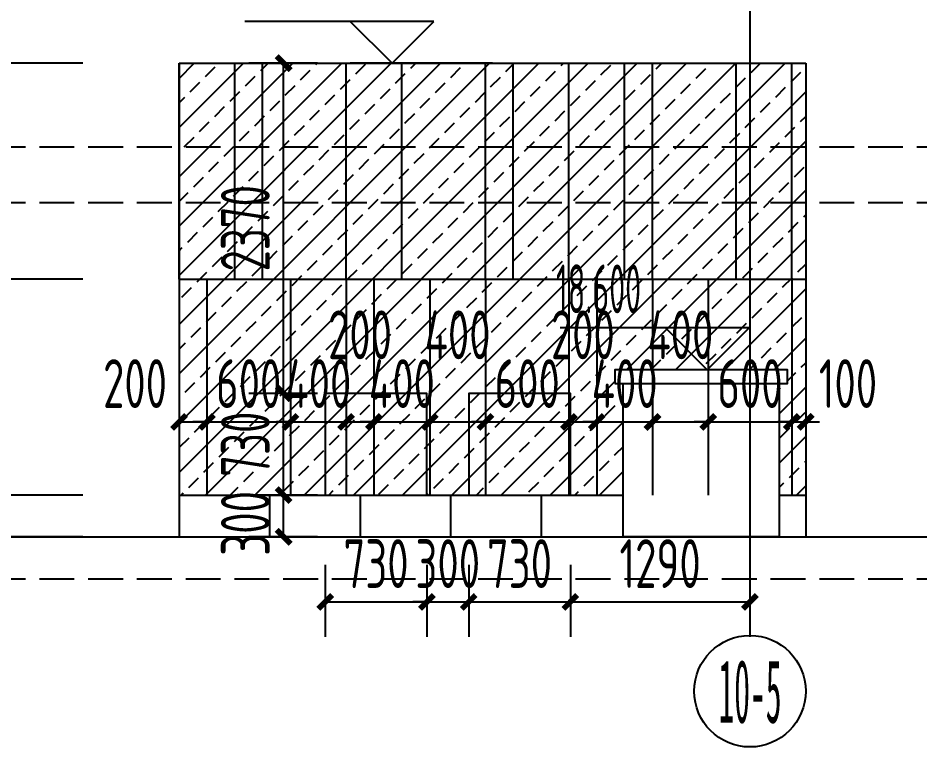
# Model space of a CAD drawing. Extents: x -863035 to 270371, y -8918 to 240488.
# Drawn here: x -44973 to -38496, y 127507 to 132738 of the extents above; entities that cross this region are included whole.
import ezdxf
from ezdxf.enums import TextEntityAlignment as Align

# ---------------------------------------------------------------- set-up
doc = ezdxf.new("R2010")
doc.units = 0
doc.header["$LTSCALE"] = 1000
doc.header["$MEASUREMENT"] = 0
doc.linetypes.add('109-34 轴网$0$L1$0$$AUDIT_BAD_LTYPE1', pattern=[0])
doc.linetypes.add('DASH', pattern=[0.35, 0.25, -0.1])
for name, color, linetype in [('01-标注_尺寸', 124, 'Continuous'), ('01-标注_标高', 200, 'Continuous'), ('01-标注_轴线坐标', 132, 'Continuous'), ('02-TEXT_标注', 130, 'Continuous'), ('02-TEXT_轴号', 7, 'Continuous'), ('05-填充_156', 156, 'Continuous'), ('A-C_窗', 140, 'Continuous'), ('A_AXIS-轴线', 36, 'Continuous'), ('AXIS_TEXT', 7, 'Continuous'), ('E-墙面分格', 146, 'Continuous'), ('E-立面轮廓', 241, 'Continuous')]:
    doc.layers.add(name, color=color, linetype=linetype)
doc.layers.add('04-不打印_辅助线', color=165, linetype='Continuous', plot=False)
doc.styles.add('_TCH_AXIS', font='STXIHEI.TTF')
doc.styles.add('_TCH_DIM', font='ROS1', dxfattribs={"width": 0.75, "bigfont": 'JD'})
doc.styles.add('_TCH_DIM_T3', font='ROS1', dxfattribs={"width": 0.75, "bigfont": 'JD'})
doc.styles.add('COMPLEX', font='COMPLEX')
doc.dimstyles.new('_TCH_ARCH&&100', dxfattribs={"dimtxt": 350, "dimasz": 100, "dimexe": 250, "dimexo": 300, "dimgap": 100, "dimtad": 1, "dimdec": 0, "dimzin": 0, "dimdsep": 46, "dimtxsty": '_TCH_DIM_T3', "dimblk": 'ARCHTICK', "dimcen": 0.09, "dimclrt": 7, "dimazin": 2, "dimtfac": 1, "dimtdec": 0, "dimtix": 1, "dimtmove": 2, "dimatfit": 3, "dimfxl": 0, "dimtolj": 1, "dimtzin": 0, "dimarcsym": 0})

# ---------------------------------------------------------------- blocks, each defined once
blk = doc.blocks.new('*U118')
at = {"layer": 'E-墙面分格'}
blk.add_line((0, 150), (0, -150), dxfattribs=at)
blk = doc.blocks.new('*U119')
at = {"layer": 'E-墙面分格', "color": 0, "linetype": 'ByBlock', "lineweight": -2, "transparency": 16777216}
for p in [(0, 0), (650, 0), (1300, 0), (1950, 0), (2600, 0), (3250, 0)]:
    blk.add_blockref('*U118', p, dxfattribs=at)
blk = doc.blocks.new('reatrfewa')
blk.add_wipeout([(-60, 1100), (0, 1100), (0, 0), (1120, 0), (1120, 1100), (1180, 1100), (1180, 1200), (-60, 1200)]).dxf.layer = 'A-C_窗'
at = {"layer": 'E-立面轮廓'}
for points in [[(-60, 1100), (1180, 1100), (1180, 1200), (-60, 1200)], [(0, 1100), (1120, 1100), (1120, 0), (0, 0)]]:
    blk.add_lwpolyline(points, close=True, dxfattribs=at)
blk = doc.blocks.new('_ArchTick')
at = {"color": 0, "linetype": 'ByBlock', "const_width": 0.4}
blk.add_lwpolyline([(-0.5, -0.5), (0.5, 0.5)], dxfattribs=at)
blk = doc.blocks.new('*D2450')
at = {"layer": '01-标注_尺寸', "color": 0, "linetype": '109-34 轴网$0$L1$0$$AUDIT_BAD_LTYPE1', "lineweight": -2, "transparency": 16777216}
for p, q in [((74061.4, 243779), (73192.2, 243779)), ((73442.2, 240379), (73442.2, 243779)), ((74061.4, 240379), (73192.2, 240379))]:
    blk.add_line(p, q, dxfattribs=at)
at = {"layer": 'Defpoints', "color": 0, "linetype": '109-34 轴网$0$L1$0$$AUDIT_BAD_LTYPE1', "transparency": 16777216}
for p in [(73442.2, 243779), (74361.4, 243779), (74361.4, 240379)]:
    blk.add_point(p, dxfattribs=at)
at = {"layer": '01-标注_尺寸', "color": 0, "linetype": '109-34 轴网$0$L1$0$$AUDIT_BAD_LTYPE1', "lineweight": -2, "transparency": 16777216, "xscale": 100, "yscale": 100, "zscale": 100}
for p, rotation in [((73442.2, 243779), 90), ((73442.2, 240379), 270)]:
    blk.add_blockref('_ArchTick', p, dxfattribs=dict(at, rotation=rotation))
at = {"layer": '01-标注_尺寸', "color": 7, "linetype": '109-34 轴网$0$L1$0$$AUDIT_BAD_LTYPE1', "transparency": 16777216, "insert": (73167.2, 242079), "char_height": 350, "attachment_point": 5, "rotation": 90, "style": '_TCH_DIM_T3'}
blk.add_mtext('\\A1;3400', dxfattribs=at)
blk = doc.blocks.new('*D2451')
at = {"layer": '01-标注_尺寸', "color": 0, "linetype": '109-34 轴网$0$L1$0$$AUDIT_BAD_LTYPE1', "lineweight": -2, "transparency": 16777216}
for p, q in [((74861.4, 240679), (73992.2, 240679)), ((74242.2, 240379), (74242.2, 240679)), ((74861.4, 240379), (73992.2, 240379))]:
    blk.add_line(p, q, dxfattribs=at)
at = {"layer": 'Defpoints', "color": 0, "linetype": '109-34 轴网$0$L1$0$$AUDIT_BAD_LTYPE1', "transparency": 16777216}
for p in [(74242.2, 240679), (75161.4, 240679), (75161.4, 240379)]:
    blk.add_point(p, dxfattribs=at)
at = {"layer": '01-标注_尺寸', "color": 0, "linetype": '109-34 轴网$0$L1$0$$AUDIT_BAD_LTYPE1', "lineweight": -2, "transparency": 16777216, "xscale": 100, "yscale": 100, "zscale": 100}
for p, rotation in [((74242.2, 240679), 90), ((74242.2, 240379), 270)]:
    blk.add_blockref('_ArchTick', p, dxfattribs=dict(at, rotation=rotation))
at = {"layer": '01-标注_尺寸', "color": 7, "linetype": '109-34 轴网$0$L1$0$$AUDIT_BAD_LTYPE1', "transparency": 16777216, "insert": (73967.2, 240063), "char_height": 350, "attachment_point": 5, "rotation": 90, "style": '_TCH_DIM_T3'}
blk.add_mtext('\\A1;300', dxfattribs=at)
blk = doc.blocks.new('*D2452')
at = {"layer": '01-标注_尺寸', "color": 0, "linetype": '109-34 轴网$0$L1$0$$AUDIT_BAD_LTYPE1', "lineweight": -2, "transparency": 16777216}
for p, q in [((74861.4, 242229), (73992.2, 242229)), ((74242.2, 240679), (74242.2, 242229)), ((74861.4, 240679), (73992.2, 240679))]:
    blk.add_line(p, q, dxfattribs=at)
at = {"layer": 'Defpoints', "color": 0, "linetype": '109-34 轴网$0$L1$0$$AUDIT_BAD_LTYPE1', "transparency": 16777216}
for p in [(74242.2, 242229), (75161.4, 242229), (75161.4, 240679)]:
    blk.add_point(p, dxfattribs=at)
at = {"layer": '01-标注_尺寸', "color": 0, "linetype": '109-34 轴网$0$L1$0$$AUDIT_BAD_LTYPE1', "lineweight": -2, "transparency": 16777216, "xscale": 100, "yscale": 100, "zscale": 100}
for p, rotation in [((74242.2, 242229), 90), ((74242.2, 240679), 270)]:
    blk.add_blockref('_ArchTick', p, dxfattribs=dict(at, rotation=rotation))
at = {"layer": '01-标注_尺寸', "color": 7, "linetype": '109-34 轴网$0$L1$0$$AUDIT_BAD_LTYPE1', "transparency": 16777216, "insert": (73967.2, 241454), "char_height": 350, "attachment_point": 5, "rotation": 90, "style": '_TCH_DIM_T3'}
blk.add_mtext('\\A1;1550', dxfattribs=at)
blk = doc.blocks.new('*D2453')
at = {"layer": '01-标注_尺寸', "color": 0, "linetype": '109-34 轴网$0$L1$0$$AUDIT_BAD_LTYPE1', "lineweight": -2, "transparency": 16777216}
for p, q in [((74861.4, 243779), (73992.2, 243779)), ((74242.2, 242229), (74242.2, 243779)), ((74861.4, 242229), (73992.2, 242229))]:
    blk.add_line(p, q, dxfattribs=at)
at = {"layer": 'Defpoints', "color": 0, "linetype": '109-34 轴网$0$L1$0$$AUDIT_BAD_LTYPE1', "transparency": 16777216}
for p in [(74242.2, 243779), (75161.4, 243779), (75161.4, 242229)]:
    blk.add_point(p, dxfattribs=at)
at = {"layer": '01-标注_尺寸', "color": 0, "linetype": '109-34 轴网$0$L1$0$$AUDIT_BAD_LTYPE1', "lineweight": -2, "transparency": 16777216, "xscale": 100, "yscale": 100, "zscale": 100}
for p, rotation in [((74242.2, 243779), 90), ((74242.2, 242229), 270)]:
    blk.add_blockref('_ArchTick', p, dxfattribs=dict(at, rotation=rotation))
at = {"layer": '01-标注_尺寸', "color": 7, "linetype": '109-34 轴网$0$L1$0$$AUDIT_BAD_LTYPE1', "transparency": 16777216, "insert": (73967.2, 243004), "char_height": 350, "attachment_point": 5, "rotation": 90, "style": '_TCH_DIM_T3'}
blk.add_mtext('\\A1;1550', dxfattribs=at)
blk = doc.blocks.new('*U129')
at = {"layer": 'E-墙面分格'}
for p, q in [((-2200, 0), (-2200, 1550)), ((-1800, 0), (-1800, 1550)), ((-1600, 0), (-1600, 1550)), ((-1000, 0), (-1000, 1550)), ((-600, 0), (-600, 1550)), ((0, 0), (0, 1550)), ((200, 0), (200, 1550)), ((600, 0), (600, 1550)), ((1000, 0), (1000, 1550)), ((1200, 0), (1200, 1550)), ((1800, 0), (1800, 1550)), ((2200, 0), (2200, 1550)), ((-2200, 0), (-2200, -1550)), ((-2000, 0), (-2000, -1550)), ((-1400, 0), (-1400, -1550)), ((-1000, 0), (-1000, -1550)), ((-800, 0), (-800, -1550)), ((-400, 0), (-400, -1550)), ((0, 0), (0, -1550)), ((600, 0), (600, -1550)), ((800, 0), (800, -1550)), ((1200, 0), (1200, -1550)), ((1600, 0), (1600, -1550)), ((2200, 0), (2200, -1550))]:
    blk.add_line(p, q, dxfattribs=at)
blk = doc.blocks.new('*U130')
at = {"layer": 'A-C_窗', "color": 0, "linetype": 'ByBlock', "lineweight": -2, "transparency": 16777216}
blk.add_blockref('*U129', (0, 0), dxfattribs=at)
blk = doc.blocks.new('yraweaw')
at = {"layer": 'A-C_窗', "linetype": '109-34 轴网$0$L1$0$$AUDIT_BAD_LTYPE1'}
blk.add_lwpolyline([(-365, 0), (365, 0), (365, 730), (-365, 730)], close=True, dxfattribs=at)
blk = doc.blocks.new('_AXISO')
blk.add_circle((0, 0), 0.5)
at = {"layer": 'AXIS_TEXT', "style": 'COMPLEX', "width": 1.041667}
blk.add_attdef('A', text='', height=0.56, dxfattribs=at).set_placement((-0.25, -0.28), (0.25, -0.28), align=Align.FIT)
blk = doc.blocks.new('*D1279')
at = {"layer": '01-标注_尺寸', "color": 0, "linetype": '109-34 轴网$0$L1$0$$AUDIT_BAD_LTYPE1', "lineweight": -2, "transparency": 16777216}
for p, q in [((-42821.5, 132414.3), (-43315.5, 132414.3)), ((-43065.5, 130044.3), (-43065.5, 132414.3)), ((-42821.5, 130044.3), (-43315.5, 130044.3))]:
    blk.add_line(p, q, dxfattribs=at)
at = {"layer": 'Defpoints', "color": 0, "linetype": '109-34 轴网$0$L1$0$$AUDIT_BAD_LTYPE1', "transparency": 16777216}
for p in [(-43065.5, 132414.3), (-42521.5, 132414.3), (-42521.5, 130044.3)]:
    blk.add_point(p, dxfattribs=at)
at = {"layer": '01-标注_尺寸', "color": 0, "linetype": '109-34 轴网$0$L1$0$$AUDIT_BAD_LTYPE1', "lineweight": -2, "transparency": 16777216, "xscale": 100, "yscale": 100, "zscale": 100}
for p, rotation in [((-43065.5, 132414.3), 90), ((-43065.5, 130044.3), 270)]:
    blk.add_blockref('_ArchTick', p, dxfattribs=dict(at, rotation=rotation))
at = {"layer": '01-标注_尺寸', "color": 7, "linetype": '109-34 轴网$0$L1$0$$AUDIT_BAD_LTYPE1', "transparency": 16777216, "insert": (-43340.5, 131229.3), "char_height": 350, "attachment_point": 5, "rotation": 90, "style": '_TCH_DIM_T3'}
blk.add_mtext('\\A1;2370', dxfattribs=at)
blk = doc.blocks.new('*D1280')
at = {"layer": '01-标注_尺寸', "color": 0, "linetype": '109-34 轴网$0$L1$0$$AUDIT_BAD_LTYPE1', "lineweight": -2, "transparency": 16777216}
for p, q in [((-42821.5, 130044.3), (-43315.5, 130044.3)), ((-43065.5, 129314.3), (-43065.5, 130044.3)), ((-42821.5, 129314.3), (-43315.5, 129314.3))]:
    blk.add_line(p, q, dxfattribs=at)
at = {"layer": 'Defpoints', "color": 0, "linetype": '109-34 轴网$0$L1$0$$AUDIT_BAD_LTYPE1', "transparency": 16777216}
for p in [(-43065.5, 130044.3), (-42521.5, 130044.3), (-42521.5, 129314.3)]:
    blk.add_point(p, dxfattribs=at)
at = {"layer": '01-标注_尺寸', "color": 0, "linetype": '109-34 轴网$0$L1$0$$AUDIT_BAD_LTYPE1', "lineweight": -2, "transparency": 16777216, "xscale": 100, "yscale": 100, "zscale": 100}
for p, rotation in [((-43065.5, 130044.3), 90), ((-43065.5, 129314.3), 270)]:
    blk.add_blockref('_ArchTick', p, dxfattribs=dict(at, rotation=rotation))
at = {"layer": '01-标注_尺寸', "color": 7, "linetype": '109-34 轴网$0$L1$0$$AUDIT_BAD_LTYPE1', "transparency": 16777216, "insert": (-43340.5, 129679.3), "char_height": 350, "attachment_point": 5, "rotation": 90, "style": '_TCH_DIM_T3'}
blk.add_mtext('\\A1;730', dxfattribs=at)
blk = doc.blocks.new('*D1281')
at = {"layer": '01-标注_尺寸', "color": 0, "linetype": '109-34 轴网$0$L1$0$$AUDIT_BAD_LTYPE1', "lineweight": -2, "transparency": 16777216}
for p, q in [((-42821.5, 129314.3), (-43315.5, 129314.3)), ((-43065.5, 129014.3), (-43065.5, 129314.3)), ((-42821.5, 129014.3), (-43315.5, 129014.3))]:
    blk.add_line(p, q, dxfattribs=at)
at = {"layer": 'Defpoints', "color": 0, "linetype": '109-34 轴网$0$L1$0$$AUDIT_BAD_LTYPE1', "transparency": 16777216}
for p in [(-43065.5, 129314.3), (-42521.5, 129314.3), (-42521.5, 129014.3)]:
    blk.add_point(p, dxfattribs=at)
at = {"layer": '01-标注_尺寸', "color": 0, "linetype": '109-34 轴网$0$L1$0$$AUDIT_BAD_LTYPE1', "lineweight": -2, "transparency": 16777216, "xscale": 100, "yscale": 100, "zscale": 100}
for p, rotation in [((-43065.5, 129314.3), 90), ((-43065.5, 129014.3), 270)]:
    blk.add_blockref('_ArchTick', p, dxfattribs=dict(at, rotation=rotation))
at = {"layer": '01-标注_尺寸', "color": 7, "linetype": '109-34 轴网$0$L1$0$$AUDIT_BAD_LTYPE1', "transparency": 16777216, "insert": (-43340.5, 129111.3), "char_height": 350, "attachment_point": 5, "rotation": 90, "style": '_TCH_DIM_T3'}
blk.add_mtext('\\A1;300', dxfattribs=at)
blk = doc.blocks.new('*D1636')
at = {"layer": '01-标注_尺寸', "color": 0, "lineweight": -2, "transparency": 16777216}
for p, q in [((-43816.8, 130314.3), (-43816.8, 129589.3)), ((-43616.8, 130314.3), (-43616.8, 129589.3)), ((-43816.8, 129839.3), (-43616.8, 129839.3))]:
    blk.add_line(p, q, dxfattribs=at)
at = {"layer": 'Defpoints', "color": 0, "transparency": 16777216}
for p in [(-43816.8, 130614.3), (-43616.8, 130614.3), (-43616.8, 129839.3)]:
    blk.add_point(p, dxfattribs=at)
at = {"layer": '01-标注_尺寸', "color": 0, "lineweight": -2, "transparency": 16777216, "xscale": 100, "yscale": 100, "zscale": 100, "rotation": 180}
blk.add_blockref('_ArchTick', (-43816.8, 129839.3), dxfattribs=at)
at = {"layer": '01-标注_尺寸', "color": 0, "lineweight": -2, "transparency": 16777216, "xscale": 100, "yscale": 100, "zscale": 100}
blk.add_blockref('_ArchTick', (-43616.8, 129839.3), dxfattribs=at)
at = {"layer": '01-标注_尺寸', "color": 7, "transparency": 16777216, "insert": (-44132.8, 130114.3), "char_height": 350, "attachment_point": 5, "style": '_TCH_DIM_T3'}
blk.add_mtext('\\A1;200', dxfattribs=at)
blk = doc.blocks.new('*D1637')
at = {"layer": '01-标注_尺寸', "color": 0, "lineweight": -2, "transparency": 16777216}
for p, q in [((-43616.8, 130314.3), (-43616.8, 129589.3)), ((-43016.8, 130314.3), (-43016.8, 129589.3)), ((-43616.8, 129839.3), (-43716.8, 129839.3)), ((-43616.8, 129839.3), (-43016.8, 129839.3)), ((-43016.8, 129839.3), (-42916.8, 129839.3))]:
    blk.add_line(p, q, dxfattribs=at)
at = {"layer": 'Defpoints', "color": 0, "transparency": 16777216}
for p in [(-43616.8, 130614.3), (-43016.8, 130614.3), (-43016.8, 129839.3)]:
    blk.add_point(p, dxfattribs=at)
at = {"layer": '01-标注_尺寸', "color": 0, "lineweight": -2, "transparency": 16777216, "xscale": 100, "yscale": 100, "zscale": 100}
blk.add_blockref('_ArchTick', (-43616.8, 129839.3), dxfattribs=at)
at = {"layer": '01-标注_尺寸', "color": 0, "lineweight": -2, "transparency": 16777216, "xscale": 100, "yscale": 100, "zscale": 100, "rotation": 180}
blk.add_blockref('_ArchTick', (-43016.8, 129839.3), dxfattribs=at)
at = {"layer": '01-标注_尺寸', "color": 7, "transparency": 16777216, "insert": (-43316.8, 130114.3), "char_height": 350, "attachment_point": 5, "style": '_TCH_DIM_T3'}
blk.add_mtext('\\A1;600', dxfattribs=at)
blk = doc.blocks.new('*D1638')
at = {"layer": '01-标注_尺寸', "color": 0, "lineweight": -2, "transparency": 16777216}
for p, q in [((-43016.8, 130314.3), (-43016.8, 129589.3)), ((-42616.8, 130314.3), (-42616.8, 129589.3)), ((-43016.8, 129839.3), (-43116.8, 129839.3)), ((-43016.8, 129839.3), (-42616.8, 129839.3)), ((-42616.8, 129839.3), (-42516.8, 129839.3))]:
    blk.add_line(p, q, dxfattribs=at)
at = {"layer": 'Defpoints', "color": 0, "transparency": 16777216}
for p in [(-43016.8, 130614.3), (-42616.8, 130614.3), (-42616.8, 129839.3)]:
    blk.add_point(p, dxfattribs=at)
at = {"layer": '01-标注_尺寸', "color": 0, "lineweight": -2, "transparency": 16777216, "xscale": 100, "yscale": 100, "zscale": 100}
blk.add_blockref('_ArchTick', (-43016.8, 129839.3), dxfattribs=at)
at = {"layer": '01-标注_尺寸', "color": 0, "lineweight": -2, "transparency": 16777216, "xscale": 100, "yscale": 100, "zscale": 100, "rotation": 180}
blk.add_blockref('_ArchTick', (-42616.8, 129839.3), dxfattribs=at)
at = {"layer": '01-标注_尺寸', "color": 7, "transparency": 16777216, "insert": (-42816.8, 130114.3), "char_height": 350, "attachment_point": 5, "style": '_TCH_DIM_T3'}
blk.add_mtext('\\A1;400', dxfattribs=at)
blk = doc.blocks.new('*D1639')
at = {"layer": '01-标注_尺寸', "color": 0, "lineweight": -2, "transparency": 16777216}
for p, q in [((-42616.8, 130314.3), (-42616.8, 129589.3)), ((-42416.8, 130314.3), (-42416.8, 129589.3)), ((-42616.8, 129839.3), (-42416.8, 129839.3))]:
    blk.add_line(p, q, dxfattribs=at)
at = {"layer": 'Defpoints', "color": 0, "transparency": 16777216}
for p in [(-42616.8, 130614.3), (-42416.8, 130614.3), (-42416.8, 129839.3)]:
    blk.add_point(p, dxfattribs=at)
at = {"layer": '01-标注_尺寸', "color": 0, "lineweight": -2, "transparency": 16777216, "xscale": 100, "yscale": 100, "zscale": 100, "rotation": 180}
blk.add_blockref('_ArchTick', (-42616.8, 129839.3), dxfattribs=at)
at = {"layer": '01-标注_尺寸', "color": 0, "lineweight": -2, "transparency": 16777216, "xscale": 100, "yscale": 100, "zscale": 100}
blk.add_blockref('_ArchTick', (-42416.8, 129839.3), dxfattribs=at)
at = {"layer": '01-标注_尺寸', "color": 7, "transparency": 16777216, "insert": (-42516.8, 130464.3), "char_height": 350, "attachment_point": 5, "style": '_TCH_DIM_T3'}
blk.add_mtext('\\A1;200', dxfattribs=at)
blk = doc.blocks.new('*D1640')
at = {"layer": '01-标注_尺寸', "color": 0, "lineweight": -2, "transparency": 16777216}
for p, q in [((-42416.8, 130314.3), (-42416.8, 129589.3)), ((-42016.8, 130314.3), (-42016.8, 129589.3)), ((-42416.8, 129839.3), (-42516.8, 129839.3)), ((-42416.8, 129839.3), (-42016.8, 129839.3)), ((-42016.8, 129839.3), (-41916.8, 129839.3))]:
    blk.add_line(p, q, dxfattribs=at)
at = {"layer": 'Defpoints', "color": 0, "transparency": 16777216}
for p in [(-42416.8, 130614.3), (-42016.8, 130614.3), (-42016.8, 129839.3)]:
    blk.add_point(p, dxfattribs=at)
at = {"layer": '01-标注_尺寸', "color": 0, "lineweight": -2, "transparency": 16777216, "xscale": 100, "yscale": 100, "zscale": 100}
blk.add_blockref('_ArchTick', (-42416.8, 129839.3), dxfattribs=at)
at = {"layer": '01-标注_尺寸', "color": 0, "lineweight": -2, "transparency": 16777216, "xscale": 100, "yscale": 100, "zscale": 100, "rotation": 180}
blk.add_blockref('_ArchTick', (-42016.8, 129839.3), dxfattribs=at)
at = {"layer": '01-标注_尺寸', "color": 7, "transparency": 16777216, "insert": (-42216.8, 130114.3), "char_height": 350, "attachment_point": 5, "style": '_TCH_DIM_T3'}
blk.add_mtext('\\A1;400', dxfattribs=at)
blk = doc.blocks.new('*D1641')
at = {"layer": '01-标注_尺寸', "color": 0, "lineweight": -2, "transparency": 16777216}
for p, q in [((-42016.8, 130314.3), (-42016.8, 129589.3)), ((-41616.8, 130314.3), (-41616.8, 129589.3)), ((-42016.8, 129839.3), (-41616.8, 129839.3))]:
    blk.add_line(p, q, dxfattribs=at)
at = {"layer": 'Defpoints', "color": 0, "transparency": 16777216}
for p in [(-42016.8, 130614.3), (-41616.8, 130614.3), (-41616.8, 129839.3)]:
    blk.add_point(p, dxfattribs=at)
at = {"layer": '01-标注_尺寸', "color": 0, "lineweight": -2, "transparency": 16777216, "xscale": 100, "yscale": 100, "zscale": 100, "rotation": 180}
blk.add_blockref('_ArchTick', (-42016.8, 129839.3), dxfattribs=at)
at = {"layer": '01-标注_尺寸', "color": 0, "lineweight": -2, "transparency": 16777216, "xscale": 100, "yscale": 100, "zscale": 100}
blk.add_blockref('_ArchTick', (-41616.8, 129839.3), dxfattribs=at)
at = {"layer": '01-标注_尺寸', "color": 7, "transparency": 16777216, "insert": (-41816.8, 130464.3), "char_height": 350, "attachment_point": 5, "style": '_TCH_DIM_T3'}
blk.add_mtext('\\A1;400', dxfattribs=at)
blk = doc.blocks.new('*D1642')
at = {"layer": '01-标注_尺寸', "color": 0, "lineweight": -2, "transparency": 16777216}
for p, q in [((-41616.8, 130314.3), (-41616.8, 129589.3)), ((-41016.8, 130314.3), (-41016.8, 129589.3)), ((-41616.8, 129839.3), (-41716.8, 129839.3)), ((-41616.8, 129839.3), (-41016.8, 129839.3)), ((-41016.8, 129839.3), (-40916.8, 129839.3))]:
    blk.add_line(p, q, dxfattribs=at)
at = {"layer": 'Defpoints', "color": 0, "transparency": 16777216}
for p in [(-41616.8, 130614.3), (-41016.8, 130614.3), (-41016.8, 129839.3)]:
    blk.add_point(p, dxfattribs=at)
at = {"layer": '01-标注_尺寸', "color": 0, "lineweight": -2, "transparency": 16777216, "xscale": 100, "yscale": 100, "zscale": 100}
blk.add_blockref('_ArchTick', (-41616.8, 129839.3), dxfattribs=at)
at = {"layer": '01-标注_尺寸', "color": 0, "lineweight": -2, "transparency": 16777216, "xscale": 100, "yscale": 100, "zscale": 100, "rotation": 180}
blk.add_blockref('_ArchTick', (-41016.8, 129839.3), dxfattribs=at)
at = {"layer": '01-标注_尺寸', "color": 7, "transparency": 16777216, "insert": (-41316.8, 130114.3), "char_height": 350, "attachment_point": 5, "style": '_TCH_DIM_T3'}
blk.add_mtext('\\A1;600', dxfattribs=at)
blk = doc.blocks.new('*D1643')
at = {"layer": '01-标注_尺寸', "color": 0, "lineweight": -2, "transparency": 16777216}
for p, q in [((-41016.8, 130314.3), (-41016.8, 129589.3)), ((-40816.8, 130314.3), (-40816.8, 129589.3)), ((-41016.8, 129839.3), (-40816.8, 129839.3))]:
    blk.add_line(p, q, dxfattribs=at)
at = {"layer": 'Defpoints', "color": 0, "transparency": 16777216}
for p in [(-41016.8, 130614.3), (-40816.8, 130614.3), (-40816.8, 129839.3)]:
    blk.add_point(p, dxfattribs=at)
at = {"layer": '01-标注_尺寸', "color": 0, "lineweight": -2, "transparency": 16777216, "xscale": 100, "yscale": 100, "zscale": 100, "rotation": 180}
blk.add_blockref('_ArchTick', (-41016.8, 129839.3), dxfattribs=at)
at = {"layer": '01-标注_尺寸', "color": 0, "lineweight": -2, "transparency": 16777216, "xscale": 100, "yscale": 100, "zscale": 100}
blk.add_blockref('_ArchTick', (-40816.8, 129839.3), dxfattribs=at)
at = {"layer": '01-标注_尺寸', "color": 7, "transparency": 16777216, "insert": (-40916.8, 130464.3), "char_height": 350, "attachment_point": 5, "style": '_TCH_DIM_T3'}
blk.add_mtext('\\A1;200', dxfattribs=at)
blk = doc.blocks.new('*D1644')
at = {"layer": '01-标注_尺寸', "color": 0, "lineweight": -2, "transparency": 16777216}
for p, q in [((-40816.8, 130314.3), (-40816.8, 129589.3)), ((-40416.8, 130314.3), (-40416.8, 129589.3)), ((-40816.8, 129839.3), (-40916.8, 129839.3)), ((-40816.8, 129839.3), (-40416.8, 129839.3)), ((-40416.8, 129839.3), (-40316.8, 129839.3))]:
    blk.add_line(p, q, dxfattribs=at)
at = {"layer": 'Defpoints', "color": 0, "transparency": 16777216}
for p in [(-40816.8, 130614.3), (-40416.8, 130614.3), (-40416.8, 129839.3)]:
    blk.add_point(p, dxfattribs=at)
at = {"layer": '01-标注_尺寸', "color": 0, "lineweight": -2, "transparency": 16777216, "xscale": 100, "yscale": 100, "zscale": 100}
blk.add_blockref('_ArchTick', (-40816.8, 129839.3), dxfattribs=at)
at = {"layer": '01-标注_尺寸', "color": 0, "lineweight": -2, "transparency": 16777216, "xscale": 100, "yscale": 100, "zscale": 100, "rotation": 180}
blk.add_blockref('_ArchTick', (-40416.8, 129839.3), dxfattribs=at)
at = {"layer": '01-标注_尺寸', "color": 7, "transparency": 16777216, "insert": (-40616.8, 130114.3), "char_height": 350, "attachment_point": 5, "style": '_TCH_DIM_T3'}
blk.add_mtext('\\A1;400', dxfattribs=at)
blk = doc.blocks.new('*D1645')
at = {"layer": '01-标注_尺寸', "color": 0, "lineweight": -2, "transparency": 16777216}
for p, q in [((-40416.8, 130314.3), (-40416.8, 129589.3)), ((-40016.8, 130314.3), (-40016.8, 129589.3)), ((-40416.8, 129839.3), (-40016.8, 129839.3))]:
    blk.add_line(p, q, dxfattribs=at)
at = {"layer": 'Defpoints', "color": 0, "transparency": 16777216}
for p in [(-40416.8, 130614.3), (-40016.8, 130614.3), (-40016.8, 129839.3)]:
    blk.add_point(p, dxfattribs=at)
at = {"layer": '01-标注_尺寸', "color": 0, "lineweight": -2, "transparency": 16777216, "xscale": 100, "yscale": 100, "zscale": 100, "rotation": 180}
blk.add_blockref('_ArchTick', (-40416.8, 129839.3), dxfattribs=at)
at = {"layer": '01-标注_尺寸', "color": 0, "lineweight": -2, "transparency": 16777216, "xscale": 100, "yscale": 100, "zscale": 100}
blk.add_blockref('_ArchTick', (-40016.8, 129839.3), dxfattribs=at)
at = {"layer": '01-标注_尺寸', "color": 7, "transparency": 16777216, "insert": (-40216.8, 130464.3), "char_height": 350, "attachment_point": 5, "style": '_TCH_DIM_T3'}
blk.add_mtext('\\A1;400', dxfattribs=at)
blk = doc.blocks.new('*D1646')
at = {"layer": '01-标注_尺寸', "color": 0, "lineweight": -2, "transparency": 16777216}
for p, q in [((-40016.8, 130314.3), (-40016.8, 129589.3)), ((-39416.8, 130314.3), (-39416.8, 129589.3)), ((-40016.8, 129839.3), (-40116.8, 129839.3)), ((-40016.8, 129839.3), (-39416.8, 129839.3)), ((-39416.8, 129839.3), (-39316.8, 129839.3))]:
    blk.add_line(p, q, dxfattribs=at)
at = {"layer": 'Defpoints', "color": 0, "transparency": 16777216}
for p in [(-40016.8, 130614.3), (-39416.8, 130614.3), (-39416.8, 129839.3)]:
    blk.add_point(p, dxfattribs=at)
at = {"layer": '01-标注_尺寸', "color": 0, "lineweight": -2, "transparency": 16777216, "xscale": 100, "yscale": 100, "zscale": 100}
blk.add_blockref('_ArchTick', (-40016.8, 129839.3), dxfattribs=at)
at = {"layer": '01-标注_尺寸', "color": 0, "lineweight": -2, "transparency": 16777216, "xscale": 100, "yscale": 100, "zscale": 100, "rotation": 180}
blk.add_blockref('_ArchTick', (-39416.8, 129839.3), dxfattribs=at)
at = {"layer": '01-标注_尺寸', "color": 7, "transparency": 16777216, "insert": (-39716.8, 130114.3), "char_height": 350, "attachment_point": 5, "style": '_TCH_DIM_T3'}
blk.add_mtext('\\A1;600', dxfattribs=at)
blk = doc.blocks.new('*D1647')
at = {"layer": '01-标注_尺寸', "color": 0, "lineweight": -2, "transparency": 16777216}
for p, q in [((-39416.8, 130314.3), (-39416.8, 129589.3)), ((-39316.8, 130314.3), (-39316.8, 129589.3)), ((-39416.8, 129839.3), (-39516.8, 129839.3)), ((-39416.8, 129839.3), (-39316.8, 129839.3)), ((-39316.8, 129839.3), (-39216.8, 129839.3))]:
    blk.add_line(p, q, dxfattribs=at)
at = {"layer": 'Defpoints', "color": 0, "transparency": 16777216}
for p in [(-39416.8, 130614.3), (-39316.8, 130614.3), (-39316.8, 129839.3)]:
    blk.add_point(p, dxfattribs=at)
at = {"layer": '01-标注_尺寸', "color": 0, "lineweight": -2, "transparency": 16777216, "xscale": 100, "yscale": 100, "zscale": 100}
blk.add_blockref('_ArchTick', (-39416.8, 129839.3), dxfattribs=at)
at = {"layer": '01-标注_尺寸', "color": 0, "lineweight": -2, "transparency": 16777216, "xscale": 100, "yscale": 100, "zscale": 100, "rotation": 180}
blk.add_blockref('_ArchTick', (-39316.8, 129839.3), dxfattribs=at)
at = {"layer": '01-标注_尺寸', "color": 7, "transparency": 16777216, "insert": (-39012.8, 130114.3), "char_height": 350, "attachment_point": 5, "style": '_TCH_DIM_T3'}
blk.add_mtext('\\A1;100', dxfattribs=at)
blk = doc.blocks.new('*D1659')
at = {"layer": '01-标注_尺寸', "color": 0, "linetype": '109-34 轴网$0$L1$0$$AUDIT_BAD_LTYPE1', "lineweight": -2, "transparency": 16777216}
for p, q in [((-42766.8, 128814.8), (-42766.8, 128297.3)), ((-42036.8, 128814.8), (-42036.8, 128297.3)), ((-42766.8, 128547.3), (-42036.8, 128547.3))]:
    blk.add_line(p, q, dxfattribs=at)
at = {"layer": 'Defpoints', "color": 0, "linetype": '109-34 轴网$0$L1$0$$AUDIT_BAD_LTYPE1', "transparency": 16777216}
for p in [(-42766.8, 129114.8), (-42036.8, 129114.8), (-42036.8, 128547.3)]:
    blk.add_point(p, dxfattribs=at)
at = {"layer": '01-标注_尺寸', "color": 0, "linetype": '109-34 轴网$0$L1$0$$AUDIT_BAD_LTYPE1', "lineweight": -2, "transparency": 16777216, "xscale": 100, "yscale": 100, "zscale": 100, "rotation": 180}
blk.add_blockref('_ArchTick', (-42766.8, 128547.3), dxfattribs=at)
at = {"layer": '01-标注_尺寸', "color": 0, "linetype": '109-34 轴网$0$L1$0$$AUDIT_BAD_LTYPE1', "lineweight": -2, "transparency": 16777216, "xscale": 100, "yscale": 100, "zscale": 100}
blk.add_blockref('_ArchTick', (-42036.8, 128547.3), dxfattribs=at)
at = {"layer": '01-标注_尺寸', "color": 7, "linetype": '109-34 轴网$0$L1$0$$AUDIT_BAD_LTYPE1', "transparency": 16777216, "insert": (-42401.8, 128822.3), "char_height": 350, "attachment_point": 5, "style": '_TCH_DIM_T3'}
blk.add_mtext('\\A1;730', dxfattribs=at)
blk = doc.blocks.new('*D1660')
at = {"layer": '01-标注_尺寸', "color": 0, "linetype": '109-34 轴网$0$L1$0$$AUDIT_BAD_LTYPE1', "lineweight": -2, "transparency": 16777216}
for p, q in [((-42036.8, 128814.8), (-42036.8, 128297.3)), ((-41736.8, 128814.8), (-41736.8, 128297.3)), ((-42036.8, 128547.3), (-42136.8, 128547.3)), ((-42036.8, 128547.3), (-41736.8, 128547.3)), ((-41736.8, 128547.3), (-41636.8, 128547.3))]:
    blk.add_line(p, q, dxfattribs=at)
at = {"layer": 'Defpoints', "color": 0, "linetype": '109-34 轴网$0$L1$0$$AUDIT_BAD_LTYPE1', "transparency": 16777216}
for p in [(-42036.8, 129114.8), (-41736.8, 129114.8), (-41736.8, 128547.3)]:
    blk.add_point(p, dxfattribs=at)
at = {"layer": '01-标注_尺寸', "color": 0, "linetype": '109-34 轴网$0$L1$0$$AUDIT_BAD_LTYPE1', "lineweight": -2, "transparency": 16777216, "xscale": 100, "yscale": 100, "zscale": 100}
blk.add_blockref('_ArchTick', (-42036.8, 128547.3), dxfattribs=at)
at = {"layer": '01-标注_尺寸', "color": 0, "linetype": '109-34 轴网$0$L1$0$$AUDIT_BAD_LTYPE1', "lineweight": -2, "transparency": 16777216, "xscale": 100, "yscale": 100, "zscale": 100, "rotation": 180}
blk.add_blockref('_ArchTick', (-41736.8, 128547.3), dxfattribs=at)
at = {"layer": '01-标注_尺寸', "color": 7, "linetype": '109-34 轴网$0$L1$0$$AUDIT_BAD_LTYPE1', "transparency": 16777216, "insert": (-41886.8, 128822.3), "char_height": 350, "attachment_point": 5, "style": '_TCH_DIM_T3'}
blk.add_mtext('\\A1;300', dxfattribs=at)
blk = doc.blocks.new('*D1661')
at = {"layer": '01-标注_尺寸', "color": 0, "linetype": '109-34 轴网$0$L1$0$$AUDIT_BAD_LTYPE1', "lineweight": -2, "transparency": 16777216}
for p, q in [((-41736.8, 128814.8), (-41736.8, 128297.3)), ((-41006.8, 128814.8), (-41006.8, 128297.3)), ((-41736.8, 128547.3), (-41006.8, 128547.3))]:
    blk.add_line(p, q, dxfattribs=at)
at = {"layer": 'Defpoints', "color": 0, "linetype": '109-34 轴网$0$L1$0$$AUDIT_BAD_LTYPE1', "transparency": 16777216}
for p in [(-41736.8, 129114.8), (-41006.8, 129114.8), (-41006.8, 128547.3)]:
    blk.add_point(p, dxfattribs=at)
at = {"layer": '01-标注_尺寸', "color": 0, "linetype": '109-34 轴网$0$L1$0$$AUDIT_BAD_LTYPE1', "lineweight": -2, "transparency": 16777216, "xscale": 100, "yscale": 100, "zscale": 100, "rotation": 180}
blk.add_blockref('_ArchTick', (-41736.8, 128547.3), dxfattribs=at)
at = {"layer": '01-标注_尺寸', "color": 0, "linetype": '109-34 轴网$0$L1$0$$AUDIT_BAD_LTYPE1', "lineweight": -2, "transparency": 16777216, "xscale": 100, "yscale": 100, "zscale": 100}
blk.add_blockref('_ArchTick', (-41006.8, 128547.3), dxfattribs=at)
at = {"layer": '01-标注_尺寸', "color": 7, "linetype": '109-34 轴网$0$L1$0$$AUDIT_BAD_LTYPE1', "transparency": 16777216, "insert": (-41371.8, 128822.3), "char_height": 350, "attachment_point": 5, "style": '_TCH_DIM_T3'}
blk.add_mtext('\\A1;730', dxfattribs=at)
blk = doc.blocks.new('*D1662')
at = {"layer": '01-标注_尺寸', "color": 0, "linetype": '109-34 轴网$0$L1$0$$AUDIT_BAD_LTYPE1', "lineweight": -2, "transparency": 16777216}
for p, q in [((-41006.8, 128814.8), (-41006.8, 128297.3)), ((-39716.8, 128814.8), (-39716.8, 128297.3)), ((-41006.8, 128547.3), (-39716.8, 128547.3))]:
    blk.add_line(p, q, dxfattribs=at)
at = {"layer": 'Defpoints', "color": 0, "linetype": '109-34 轴网$0$L1$0$$AUDIT_BAD_LTYPE1', "transparency": 16777216}
for p in [(-41006.8, 129114.8), (-39716.8, 129114.8), (-39716.8, 128547.3)]:
    blk.add_point(p, dxfattribs=at)
at = {"layer": '01-标注_尺寸', "color": 0, "linetype": '109-34 轴网$0$L1$0$$AUDIT_BAD_LTYPE1', "lineweight": -2, "transparency": 16777216, "xscale": 100, "yscale": 100, "zscale": 100, "rotation": 180}
blk.add_blockref('_ArchTick', (-41006.8, 128547.3), dxfattribs=at)
at = {"layer": '01-标注_尺寸', "color": 0, "linetype": '109-34 轴网$0$L1$0$$AUDIT_BAD_LTYPE1', "lineweight": -2, "transparency": 16777216, "xscale": 100, "yscale": 100, "zscale": 100}
blk.add_blockref('_ArchTick', (-39716.8, 128547.3), dxfattribs=at)
at = {"layer": '01-标注_尺寸', "color": 7, "linetype": '109-34 轴网$0$L1$0$$AUDIT_BAD_LTYPE1', "transparency": 16777216, "insert": (-40361.8, 128822.3), "char_height": 350, "attachment_point": 5, "style": '_TCH_DIM_T3'}
blk.add_mtext('\\A1;1290', dxfattribs=at)
blk = doc.blocks.new('jdpqwjdalksjds')
at = {"layer": '01-标注_标高'}
for p, q in [((73269.9, 244079), (71913.3, 244079)), ((72969.9, 243779), (72669.9, 244079)), ((72969.9, 243779), (73269.9, 244079)), ((73690.2, 243779), (72669.9, 243779)), ((73269.9, 240679), (71913.3, 240679)), ((72969.9, 240379), (72669.9, 240679)), ((72969.9, 240379), (73269.9, 240679)), ((73690.2, 240379), (72669.9, 240379))]:
    blk.add_line(p, q, dxfattribs=at)
at = {"layer": '02-TEXT_标注', "style": '_TCH_DIM', "width": 0.5625}
for s, p in [('20.800', (71883.3, 244184)), ('17.400', (71883.3, 240784))]:
    blk.add_text(s, height=350, dxfattribs=at).set_placement(p)
at = {"layer": '01-标注_尺寸', "linetype": '109-34 轴网$0$L1$0$$AUDIT_BAD_LTYPE1'}
for p1, p2, picture, middle in [((74361.4, 240379), (74361.4, 243779), '*D2450', (73167.2, 242079)), ((75161.4, 242229), (75161.4, 243779), '*D2453', (73967.2, 243004)), ((75161.4, 240679), (75161.4, 242229), '*D2452', (73967.2, 241454))]:
    dim = blk.add_aligned_dim(p1=p1, p2=p2, distance=919.1, dimstyle='_TCH_ARCH&&100', dxfattribs=at)
    dim.commit()
    dim.dimension.update_dxf_attribs({"geometry": picture, "text_midpoint": middle})
dim = blk.add_linear_dim(base=(74242.2, 240679), p1=(75161.4, 240379), p2=(75161.4, 240679), angle=90, dimstyle='_TCH_ARCH&&100', dxfattribs=at)
dim.commit()
dim.dimension.update_dxf_attribs({"geometry": '*D2451', "text_midpoint": (73967.2, 240063), "dimtype": 161})

msp = doc.modelspace()

# ---------------------------------------------------------------- hatches: boundary and pattern name
at = {"layer": '05-填充_156'}
h = msp.add_hatch(dxfattribs=at)
h.set_pattern_fill('天然石材', color=256, scale=50)
h.set_pattern_definition([(45, (-355974.52, 288959.47), (-176.77677, 176.77677), []), (45, (-355887.58, 288869.72), (-176.77677, 176.77677), [98.68425, -56.391])])
h.paths.add_polyline_path([(-43816.8, 129314.3), (-39316.8, 129314.3), (-39316.8, 132414.3), (-43816.8, 132414.3)])

# ---------------------------------------------------------------- linework, layer by layer
at = {"layer": '01-标注_标高'}
for p, q in [((-41987.1, 132714.3), (-43343.7, 132714.3)), ((-42287.1, 132414.3), (-42587.1, 132714.3)), ((-42287.1, 132414.3), (-41987.1, 132714.3)), ((-41566.8, 132414.3), (-42587.1, 132414.3)), ((-39723.1, 130514.3), (-41079.7, 130514.3))]:
    msp.add_line(p, q, dxfattribs=at)
at = {"layer": '04-不打印_辅助线', "linetype": 'DASH'}
for p, q in [((-57068.7, 131814.3), (-12122.7, 131814.3)), ((-57068.7, 131414.3), (-12122.7, 131414.3))]:
    msp.add_line(p, q, dxfattribs=at)
at = {"layer": 'A-C_窗', "linetype": 'DASH'}
msp.add_line((-57068.7, 128714.3), (-12122.7, 128714.3), dxfattribs=at)
at = {"layer": 'E-墙面分格'}
for p, q in [((-43816.8, 130864.3), (-39316.8, 130864.3)), ((-43816.8, 129314.3), (-39316.8, 129314.3))]:
    msp.add_line(p, q, dxfattribs=at)
at = {"layer": 'E-立面轮廓'}
for p, q in [((-43816.8, 132414.3), (-39316.8, 132414.3)), ((-43816.8, 132414.3), (-43816.8, 129014.3)), ((-39316.8, 132414.3), (-39316.8, 129014.3)), ((-57068.7, 129014.3), (-12122.7, 129014.3))]:
    msp.add_line(p, q, dxfattribs=at)

# ---------------------------------------------------------------- block references
at = {"linetype": '109-34 轴网$0$L1$0$$AUDIT_BAD_LTYPE1'}
msp.add_blockref('jdpqwjdalksjds', (-119369, -111364.7), dxfattribs=at)
at = {"layer": '01-标注_轴线坐标'}
ref = msp.add_blockref('_AXISO', (-39716.8, 127906.5), dxfattribs=dict(at, xscale=800, yscale=800, zscale=800))
ref.add_attrib('A', '10-5', dxfattribs={"layer": '02-TEXT_轴号', "height": 452.55, "style": '_TCH_AXIS', "width": 0.374624}).set_placement((-39943, 127680.3), (-39490.5, 127680.3), align=Align.FIT)
at = {"layer": 'A-C_窗'}
for p in [(-42401.8, 129314.3), (-41371.8, 129314.3)]:
    msp.add_blockref('yraweaw', p, dxfattribs=at)
at = {"layer": 'E-墙面分格'}
msp.add_blockref('*U119', (-43166.8, 129164.3), dxfattribs=at)

# ---------------------------------------------------------------- texts
at = {"layer": '02-TEXT_标注', "style": '_TCH_DIM', "width": 0.5625}
msp.add_text('18.600', height=350, dxfattribs=at).set_placement((-41109.7, 130619.3))

# ---------------------------------------------------------------- dimensions: what is measured, and where the dimension line sits
at = {"layer": '01-标注_尺寸', "linetype": '109-34 轴网$0$L1$0$$AUDIT_BAD_LTYPE1'}
for p1, p2, distance, picture, middle in [((-42521.5, 130044.3), (-42521.5, 132414.3), 544, '*D1279', (-43340.5, 131229.3)), ((-42521.5, 129314.3), (-42521.5, 130044.3), 544, '*D1280', (-43340.5, 129679.3)), ((-42766.8, 129114.8), (-42036.8, 129114.8), -567.5, '*D1659', (-42401.8, 128822.3)), ((-42036.8, 129114.8), (-41736.8, 129114.8), -567.5, '*D1660', (-41886.8, 128822.3)), ((-41736.8, 129114.8), (-41006.8, 129114.8), -567.5, '*D1661', (-41371.8, 128822.3))]:
    dim = msp.add_aligned_dim(p1=p1, p2=p2, distance=distance, dimstyle='_TCH_ARCH&&100', dxfattribs=at)
    dim.commit()
    dim.dimension.update_dxf_attribs({"geometry": picture, "text_midpoint": middle})
at = {"layer": '01-标注_尺寸'}
for base, p1, p2, picture, middle in [((-42416.8, 129839.3), (-42616.8, 130614.3), (-42416.8, 130614.3), '*D1639', (-42516.8, 130464.3)), ((-41616.8, 129839.3), (-42016.8, 130614.3), (-41616.8, 130614.3), '*D1641', (-41816.8, 130464.3)), ((-43616.8, 129839.3), (-43816.8, 130614.3), (-43616.8, 130614.3), '*D1636', (-44132.8, 130114.3))]:
    dim = msp.add_linear_dim(base=base, p1=p1, p2=p2, angle=0, dimstyle='_TCH_ARCH&&100', dxfattribs=at)
    dim.commit()
    dim.dimension.update_dxf_attribs({"geometry": picture, "text_midpoint": middle, "dimtype": 161})
for p1, p2, picture, middle in [((-43616.8, 130614.3), (-43016.8, 130614.3), '*D1637', (-43316.8, 130114.3)), ((-43016.8, 130614.3), (-42616.8, 130614.3), '*D1638', (-42816.8, 130114.3)), ((-42416.8, 130614.3), (-42016.8, 130614.3), '*D1640', (-42216.8, 130114.3)), ((-41616.8, 130614.3), (-41016.8, 130614.3), '*D1642', (-41316.8, 130114.3))]:
    dim = msp.add_aligned_dim(p1=p1, p2=p2, distance=-775, dimstyle='_TCH_ARCH&&100', dxfattribs=at)
    dim.commit()
    dim.dimension.update_dxf_attribs({"geometry": picture, "text_midpoint": middle})
at = {"layer": '01-标注_尺寸', "linetype": '109-34 轴网$0$L1$0$$AUDIT_BAD_LTYPE1'}
dim = msp.add_linear_dim(base=(-43065.5, 129314.3), p1=(-42521.5, 129014.3), p2=(-42521.5, 129314.3), angle=90, dimstyle='_TCH_ARCH&&100', dxfattribs=at)
dim.commit()
dim.dimension.update_dxf_attribs({"geometry": '*D1281', "text_midpoint": (-43340.5, 129111.3), "dimtype": 161})

# ---------------------------------------------------------------- next in the draw order: block references
at = {"layer": 'A-C_窗'}
msp.add_blockref('reatrfewa', (-40626.8, 129014.3), dxfattribs=at)

# ---------------------------------------------------------------- next in the draw order: linework, layer by layer
at = {"layer": '01-标注_标高'}
for q in [(-40323.1, 130514.3), (-39723.1, 130514.3)]:
    msp.add_line((-40023.1, 130214.3), q, dxfattribs=at)
at = {"layer": '01-标注_轴线坐标'}
msp.add_line((-39716.8, 129306.5), (-39716.8, 128306.5), dxfattribs=at)
at = {"layer": 'A_AXIS-轴线', "ltscale": 0.4}
msp.add_line((-39716.8, 133322.2), (-39716.8, 128744.5), dxfattribs=at)

# ---------------------------------------------------------------- next in the draw order: block references
at = {"layer": 'A-C_窗'}
msp.add_blockref('*U130', (-41616.8, 130864.3), dxfattribs=at)

# ---------------------------------------------------------------- next in the draw order: dimensions: what is measured, and where the dimension line sits
at = {"layer": '01-标注_尺寸'}
for base, p1, p2, picture, middle in [((-40816.8, 129839.3), (-41016.8, 130614.3), (-40816.8, 130614.3), '*D1643', (-40916.8, 130464.3)), ((-40016.8, 129839.3), (-40416.8, 130614.3), (-40016.8, 130614.3), '*D1645', (-40216.8, 130464.3)), ((-39316.8, 129839.3), (-39416.8, 130614.3), (-39316.8, 130614.3), '*D1647', (-39012.8, 130114.3))]:
    dim = msp.add_linear_dim(base=base, p1=p1, p2=p2, angle=0, dimstyle='_TCH_ARCH&&100', dxfattribs=at)
    dim.commit()
    dim.dimension.update_dxf_attribs({"geometry": picture, "text_midpoint": middle, "dimtype": 161})
for p1, p2, picture, middle in [((-40816.8, 130614.3), (-40416.8, 130614.3), '*D1644', (-40616.8, 130114.3)), ((-40016.8, 130614.3), (-39416.8, 130614.3), '*D1646', (-39716.8, 130114.3))]:
    dim = msp.add_aligned_dim(p1=p1, p2=p2, distance=-775, dimstyle='_TCH_ARCH&&100', dxfattribs=at)
    dim.commit()
    dim.dimension.update_dxf_attribs({"geometry": picture, "text_midpoint": middle})
at = {"layer": '01-标注_尺寸', "linetype": '109-34 轴网$0$L1$0$$AUDIT_BAD_LTYPE1'}
dim = msp.add_aligned_dim(p1=(-41006.8, 129114.8), p2=(-39716.8, 129114.8), distance=-567.5, dimstyle='_TCH_ARCH&&100', dxfattribs=at)
dim.commit()
dim.dimension.update_dxf_attribs({"geometry": '*D1662', "text_midpoint": (-40361.8, 128822.3)})

doc.saveas('drawing.dxf')
